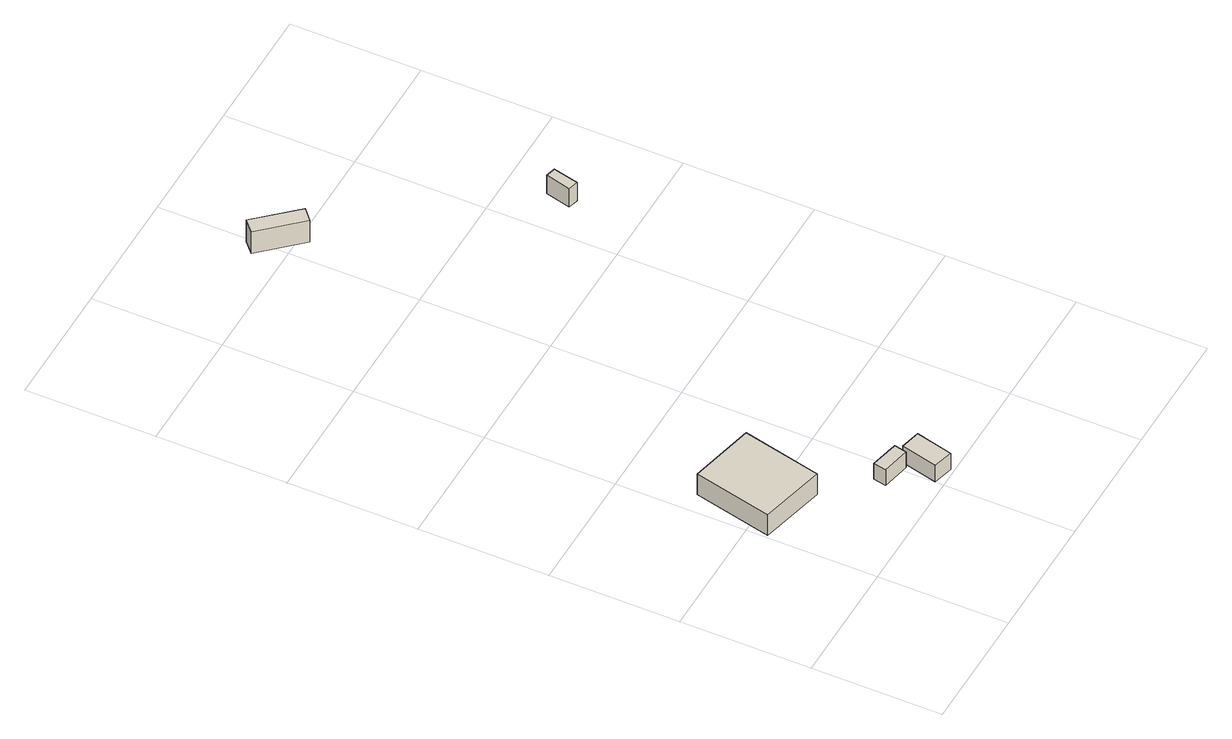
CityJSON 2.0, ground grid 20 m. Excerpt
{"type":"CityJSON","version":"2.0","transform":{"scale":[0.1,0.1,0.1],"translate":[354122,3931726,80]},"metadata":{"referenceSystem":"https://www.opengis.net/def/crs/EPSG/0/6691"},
"CityObjects":{
"building1":{"type":"Building","attributes":{"usage":"421","measuredHeight":5,"storeysAboveGround":1,"BuildingIDAttribute.prefecture":"14","BuildingIDAttribute.city":"14153","BuildingDetailAttribute.totalFloorArea":130.98,"BuildingDetailAttribute.buildingFootprintArea":130.98,"BuildingDetailAttribute.buildingStructureType":"610","BuildingDetailAttribute.buildingStructureOrgType":"2","BuildingDetailAttribute.orgUsage":"120","BuildingDetailAttribute.surveyYear":2015},"geometry":[{"type":"Solid","lod":"1","boundaries":[[[[0,1,2,3]],[[2,4,5,3]],[[1,6,4,2]],[[0,7,6,1]],[[3,5,7,0]],[[4,6,7,5]]]]}]},
"building2":{"type":"Building","attributes":{"BuildingIDAttribute.prefecture":"14","BuildingIDAttribute.city":"14153","BuildingDetailAttribute.surveyYear":2015},"geometry":[{"type":"Solid","lod":"1","boundaries":[[[[8,9,10,11]],[[10,12,13,11]],[[9,14,12,10]],[[8,15,14,9]],[[11,13,15,8]],[[12,14,15,13]]]]}]},
"building3":{"type":"Building","attributes":{"measuredHeight":3.5,"BuildingIDAttribute.prefecture":"14","BuildingIDAttribute.city":"14153","BuildingDetailAttribute.surveyYear":2015},"geometry":[{"type":"Solid","lod":"1","boundaries":[[[[16,17,18,19]],[[18,20,21,19]],[[17,22,20,18]],[[16,23,22,17]],[[19,21,23,16]],[[20,22,23,21]]]]}]},
"building4":{"type":"Building","attributes":{"measuredHeight":4.5,"BuildingIDAttribute.prefecture":"14","BuildingIDAttribute.city":"14153","BuildingDetailAttribute.surveyYear":2015},"geometry":[{"type":"Solid","lod":"1","boundaries":[[[[24,25,26,27]],[[26,28,29,27]],[[25,30,28,26]],[[24,31,30,25]],[[27,29,31,24]],[[28,30,31,29]]]]}]},
"building5":{"type":"Building","attributes":{"measuredHeight":4.3,"BuildingIDAttribute.prefecture":"14","BuildingIDAttribute.city":"14153","BuildingDetailAttribute.surveyYear":2015},"geometry":[{"type":"Solid","lod":"1","boundaries":[[[[32,33,34,35]],[[34,36,37,35]],[[33,38,36,34]],[[32,39,38,33]],[[35,37,39,32]],[[36,38,39,37]]]]}]}
},
"vertices":[
[30,290,8],[132,267,8],[104,144,8],[2,168,8],[104,144,47],[2,168,47],[132,267,47],[30,290,47],
[163,70,6],[167,90,6],[211,80,6],[207,61,6],[211,80,36],[207,61,36],[167,90,36],[163,70,36],
[246,63,5],[232,5,5],[201,13,5],[215,70,5],[201,13,36],[215,70,36],[232,5,36],[246,63,36],
[167,1040,17],[185,1057,17],[241,995,17],[223,979,17],[241,995,58],[223,979,58],[185,1057,58],[167,1040,58],
[454,734,16],[469,730,16],[460,691,16],[444,695,16],[460,691,51],[444,695,51],[469,730,51],[454,734,51]
]}
